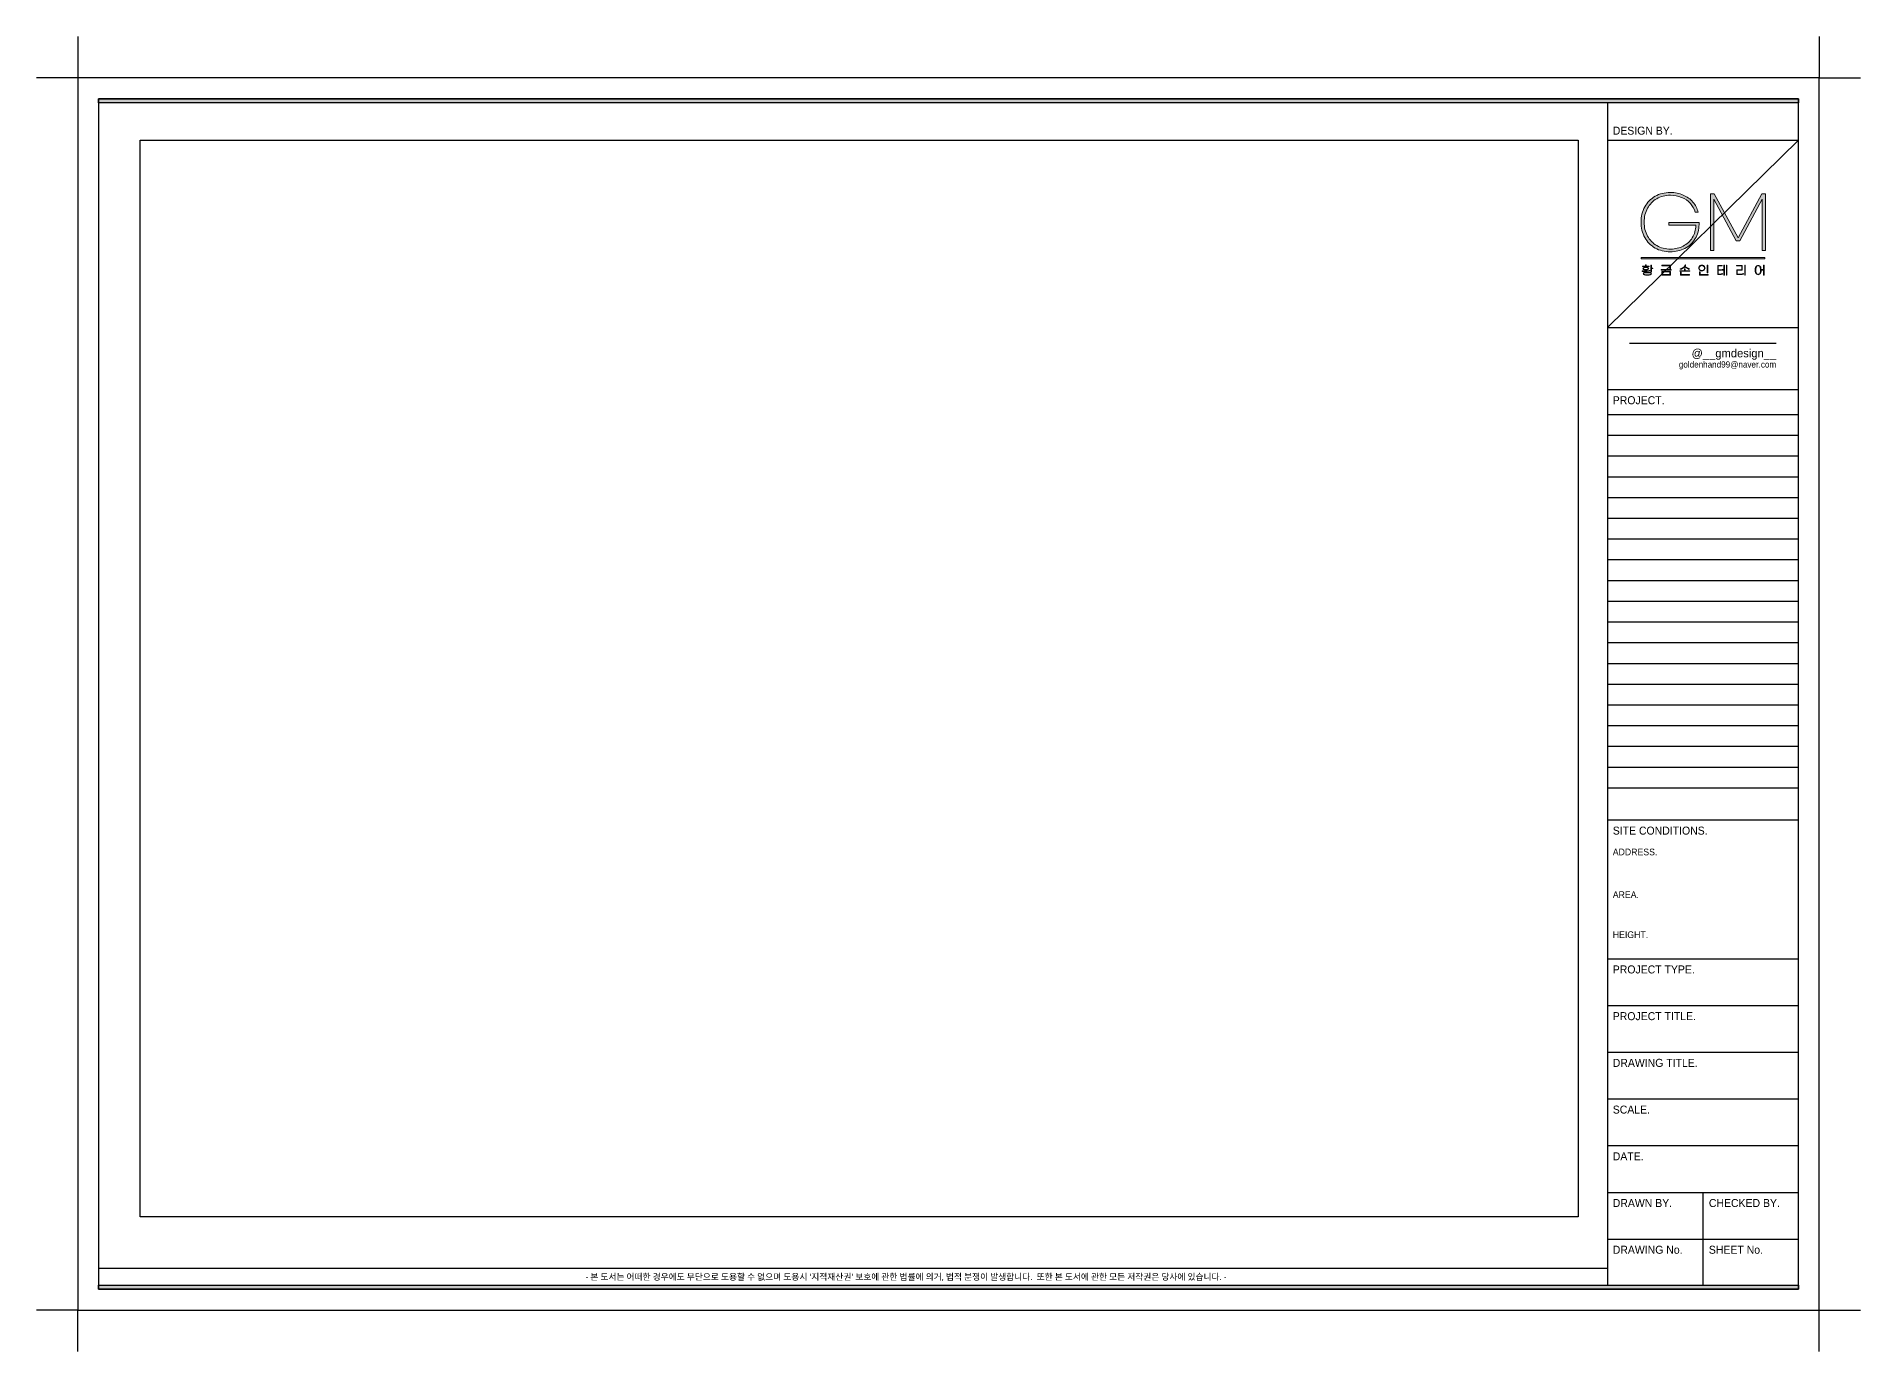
# Model space of a CAD drawing. Header units: millimetres. Extents: x 0 to 460316, y -63250 to 103204.
# Drawn here: x 15232 to 37232, y -8687 to 7163 of the extents above; entities that cross this region are included whole.
import ezdxf
from ezdxf.enums import TextEntityAlignment as Align

# ---------------------------------------------------------------- set-up
doc = ezdxf.new("R2010")
doc.units = ezdxf.units.MM
doc.header["$LTSCALE"] = 25
doc.layers.add('_U+B808_U+C774_U+C5B4 2', color=7, linetype='Continuous')
doc.layers.add('FORM(YOURNAME)-11', color=1, linetype='Continuous')
doc.styles.add('YOURNAME', font='HY울릉도M.TTF')
doc.styles.add('이윤정', font='l_10646.ttf')

# ---------------------------------------------------------------- blocks, each defined once
blk = doc.blocks.new('block 29')
at = {"layer": '_U+B808_U+C774_U+C5B4 2'}
h = blk.add_hatch(color=35, dxfattribs=at)
h.dxf.hatch_style = 2
edge = h.paths.add_edge_path()
edge.add_spline(control_points=[(626.29, -130.32), (626.06, -130.35), (625.8, -130.36), (625.5, -130.36), (625.5, -130.36), (624.38, -130.36), (624.38, -130.36), (624.38, -130.36), (624.38, -130.21), (624.38, -130.21), (624.38, -130.21), (625.42, -130.21), (625.42, -130.21), (625.42, -130.21), (625.42, -129.89), (625.42, -129.89), (625.16, -129.88), (624.96, -129.84), (624.81, -129.76), (624.66, -129.68), (624.58, -129.57), (624.58, -129.44), (624.58, -129.3), (624.66, -129.19), (624.83, -129.1), (625, -129.02), (625.22, -128.98), (625.5, -128.98), (625.79, -128.98), (626.01, -129.02), (626.18, -129.1), (626.34, -129.19), (626.43, -129.3), (626.43, -129.44), (626.43, -129.57), (626.35, -129.68), (626.2, -129.76), (626.05, -129.84), (625.84, -129.89), (625.58, -129.89), (625.58, -129.89), (625.58, -130.21), (625.58, -130.21), (626.18, -130.2), (626.58, -130.16), (626.78, -130.07), (626.78, -130.07), (626.78, -130.22), (626.78, -130.22), (626.68, -130.27), (626.51, -130.3), (626.29, -130.32)], knot_values=[0, 0, 0, 0, 1, 1, 1, 2, 2, 2, 3, 3, 3, 4, 4, 4, 5, 5, 5, 6, 6, 6, 7, 7, 7, 8, 8, 8, 9, 9, 9, 10, 10, 10, 11, 11, 11, 12, 12, 12, 13, 13, 13, 14, 14, 14, 15, 15, 15, 16, 16, 16, 17, 17, 17, 17], degree=3, periodic=0)
h.paths.add_polyline_path([(626.62, -128.8), (624.41, -128.8), (624.41, -128.65), (625.41, -128.65), (625.41, -128.24), (625.58, -128.24), (625.58, -128.65), (626.62, -128.65)])
edge = h.paths.add_edge_path()
edge.add_spline(control_points=[(626.98, -130.76), (627.24, -130.83), (627.37, -130.96), (627.37, -131.13), (627.37, -131.3), (627.24, -131.42), (626.98, -131.5), (626.72, -131.57), (626.39, -131.61), (626, -131.61), (625.61, -131.61), (625.28, -131.57), (625.02, -131.5), (624.76, -131.42), (624.63, -131.3), (624.63, -131.13), (624.63, -130.96), (624.76, -130.83), (625.02, -130.76), (625.28, -130.68), (625.61, -130.65), (626, -130.65), (626.39, -130.65), (626.72, -130.68), (626.98, -130.76)], knot_values=[0, 0, 0, 0, 1, 1, 1, 2, 2, 2, 3, 3, 3, 4, 4, 4, 5, 5, 5, 6, 6, 6, 7, 7, 7, 8, 8, 8, 8], degree=3, periodic=0)
edge = h.paths.add_edge_path()
edge.add_spline(control_points=[(624.95, -129.67), (625.09, -129.72), (625.27, -129.75), (625.5, -129.75), (625.73, -129.75), (625.92, -129.72), (626.06, -129.67), (626.2, -129.61), (626.27, -129.53), (626.27, -129.44), (626.27, -129.34), (626.2, -129.27), (626.06, -129.21), (625.92, -129.15), (625.73, -129.13), (625.5, -129.13), (625.27, -129.13), (625.09, -129.15), (624.95, -129.21), (624.81, -129.27), (624.74, -129.34), (624.74, -129.44), (624.74, -129.53), (624.81, -129.61), (624.95, -129.67)], knot_values=[0, 0, 0, 0, 1, 1, 1, 2, 2, 2, 3, 3, 3, 4, 4, 4, 5, 5, 5, 6, 6, 6, 7, 7, 7, 8, 8, 8, 8], degree=3, periodic=0)
edge = h.paths.add_edge_path()
edge.add_spline(control_points=[(626.83, -131.38), (627.08, -131.33), (627.2, -131.25), (627.2, -131.13), (627.2, -131.01), (627.08, -130.92), (626.83, -130.87), (626.59, -130.82), (626.31, -130.79), (626, -130.79), (625.69, -130.79), (625.41, -130.82), (625.17, -130.87), (624.92, -130.92), (624.8, -131.01), (624.8, -131.13), (624.8, -131.25), (624.92, -131.33), (625.17, -131.38), (625.41, -131.44), (625.69, -131.46), (626, -131.46), (626.31, -131.46), (626.59, -131.44), (626.83, -131.38)], knot_values=[0, 0, 0, 0, 1, 1, 1, 2, 2, 2, 3, 3, 3, 4, 4, 4, 5, 5, 5, 6, 6, 6, 7, 7, 7, 8, 8, 8, 8], degree=3, periodic=0)
h.paths.add_polyline_path([(627.8, -129.28), (627.8, -129.43), (627.29, -129.43), (627.29, -130.53), (627.13, -130.53), (627.13, -128.32), (627.29, -128.32), (627.29, -129.28)])
h = blk.add_hatch(color=35, dxfattribs=at)
h.dxf.hatch_style = 2
h.paths.add_polyline_path([(633.67, -129.92), (630.41, -129.92), (630.41, -129.77), (633.67, -129.77)])
h.paths.add_polyline_path([(633.4, -129.51), (633.24, -129.51), (633.24, -128.55), (630.66, -128.55), (630.66, -128.4), (633.4, -128.4)])
h.paths.add_polyline_path([(633.41, -131.54), (630.67, -131.54), (630.67, -130.36), (633.41, -130.36)])
h.paths.add_polyline_path([(633.25, -131.39), (633.25, -130.51), (630.83, -130.51), (630.83, -131.39)])
h = blk.add_hatch(color=35, dxfattribs=at)
h.dxf.hatch_style = 2
h.paths.add_polyline_path([(639.69, -130.16), (639.69, -130.31), (636.44, -130.31), (636.44, -130.16), (637.98, -130.16), (637.98, -129.51), (638.15, -129.51), (638.15, -130.16)])
edge = h.paths.add_edge_path()
edge.add_spline(control_points=[(637.36, -129.47), (637.09, -129.61), (636.83, -129.68), (636.58, -129.68), (636.58, -129.68), (636.58, -129.53), (636.58, -129.53), (636.8, -129.52), (637.02, -129.46), (637.24, -129.35), (637.47, -129.24), (637.66, -129.08), (637.83, -128.89), (638, -128.7), (638.1, -128.49), (638.15, -128.26), (638.15, -128.26), (638.31, -128.28), (638.31, -128.28), (638.27, -128.46), (638.21, -128.63), (638.1, -128.79), (638.1, -128.79), (639.55, -129.58), (639.55, -129.58), (639.55, -129.58), (639.48, -129.71), (639.48, -129.71), (639.48, -129.71), (638.01, -128.93), (638.01, -128.93), (637.84, -129.15), (637.62, -129.33), (637.36, -129.47)], knot_values=[0, 0, 0, 0, 1, 1, 1, 2, 2, 2, 3, 3, 3, 4, 4, 4, 5, 5, 5, 6, 6, 6, 7, 7, 7, 8, 8, 8, 9, 9, 9, 10, 10, 10, 11, 11, 11, 11], degree=3, periodic=0)
h.paths.add_polyline_path([(636.86, -131.39), (639.51, -131.39), (639.51, -131.54), (636.7, -131.54), (636.7, -130.65), (636.86, -130.65)])
h = blk.add_hatch(color=35, dxfattribs=at)
h.dxf.hatch_style = 2
edge = h.paths.add_edge_path()
edge.add_spline(control_points=[(644.09, -128.5), (644.24, -128.59), (644.35, -128.7), (644.43, -128.84), (644.51, -128.98), (644.55, -129.14), (644.55, -129.31), (644.55, -129.49), (644.51, -129.65), (644.43, -129.79), (644.35, -129.93), (644.24, -130.04), (644.09, -130.13), (643.93, -130.21), (643.75, -130.25), (643.54, -130.25), (643.33, -130.25), (643.15, -130.21), (643, -130.13), (642.85, -130.04), (642.73, -129.93), (642.65, -129.79), (642.57, -129.65), (642.53, -129.49), (642.53, -129.31), (642.53, -129.14), (642.57, -128.98), (642.65, -128.84), (642.73, -128.7), (642.85, -128.59), (643, -128.5), (643.15, -128.42), (643.33, -128.38), (643.54, -128.38), (643.75, -128.38), (643.93, -128.42), (644.09, -128.5)], knot_values=[0, 0, 0, 0, 1, 1, 1, 2, 2, 2, 3, 3, 3, 4, 4, 4, 5, 5, 5, 6, 6, 6, 7, 7, 7, 8, 8, 8, 9, 9, 9, 10, 10, 10, 11, 11, 11, 12, 12, 12, 12], degree=3, periodic=0)
edge = h.paths.add_edge_path()
edge.add_spline(control_points=[(643.1, -128.62), (642.97, -128.69), (642.87, -128.78), (642.8, -128.9), (642.73, -129.02), (642.7, -129.16), (642.7, -129.31), (642.7, -129.47), (642.73, -129.61), (642.8, -129.73), (642.87, -129.85), (642.97, -129.94), (643.1, -130.01), (643.23, -130.07), (643.38, -130.11), (643.54, -130.11), (643.71, -130.11), (643.86, -130.07), (643.99, -130.01), (644.12, -129.94), (644.21, -129.85), (644.28, -129.73), (644.35, -129.61), (644.39, -129.47), (644.39, -129.31), (644.39, -129.16), (644.35, -129.02), (644.28, -128.9), (644.21, -128.78), (644.12, -128.69), (643.99, -128.62), (643.86, -128.56), (643.71, -128.52), (643.54, -128.52), (643.38, -128.52), (643.23, -128.56), (643.1, -128.62)], knot_values=[0, 0, 0, 0, 1, 1, 1, 2, 2, 2, 3, 3, 3, 4, 4, 4, 5, 5, 5, 6, 6, 6, 7, 7, 7, 8, 8, 8, 9, 9, 9, 10, 10, 10, 11, 11, 11, 12, 12, 12, 12], degree=3, periodic=0)
h.paths.add_polyline_path([(642.98, -131.39), (645.58, -131.39), (645.58, -131.54), (642.82, -131.54), (642.82, -130.53), (642.98, -130.53)])
h.paths.add_polyline_path([(645.45, -130.78), (645.29, -130.78), (645.29, -128.32), (645.45, -128.32)])
h = blk.add_hatch(color=35, dxfattribs=at)
h.dxf.hatch_style = 2
edge = h.paths.add_edge_path()
edge.add_spline(control_points=[(649.11, -131.24), (649.37, -131.24), (649.58, -131.22), (649.75, -131.19), (649.92, -131.17), (650.08, -131.12), (650.22, -131.05), (650.22, -131.05), (650.22, -131.21), (650.22, -131.21), (649.97, -131.33), (649.61, -131.39), (649.13, -131.39), (649.13, -131.39), (648.63, -131.39), (648.63, -131.39), (648.63, -131.39), (648.63, -128.48), (648.63, -128.48), (648.63, -128.48), (650.06, -128.48), (650.06, -128.48), (650.06, -128.48), (650.06, -128.63), (650.06, -128.63), (650.06, -128.63), (648.79, -128.63), (648.79, -128.63), (648.79, -128.63), (648.79, -129.81), (648.79, -129.81), (648.79, -129.81), (649.87, -129.81), (649.87, -129.81), (649.87, -129.81), (649.87, -129.96), (649.87, -129.96), (649.87, -129.96), (648.79, -129.96), (648.79, -129.96), (648.79, -129.96), (648.79, -131.24), (648.79, -131.24), (648.79, -131.24), (649.11, -131.24), (649.11, -131.24)], knot_values=[0, 0, 0, 0, 1, 1, 1, 2, 2, 2, 3, 3, 3, 4, 4, 4, 5, 5, 5, 6, 6, 6, 7, 7, 7, 8, 8, 8, 9, 9, 9, 10, 10, 10, 11, 11, 11, 12, 12, 12, 13, 13, 13, 14, 14, 14, 15, 15, 15, 15], degree=3, periodic=0)
h.paths.add_polyline_path([(650.64, -128.35), (650.8, -128.35), (650.8, -131.56), (650.64, -131.56), (650.64, -129.94), (650.06, -129.94), (650.06, -129.79), (650.64, -129.79)])
h.paths.add_polyline_path([(651.57, -128.32), (651.57, -131.62), (651.41, -131.62), (651.41, -128.32)])
h = blk.add_hatch(color=35, dxfattribs=at)
h.dxf.hatch_style = 2
edge = h.paths.add_edge_path()
edge.add_spline(control_points=[(656.55, -129.97), (656.55, -129.97), (654.9, -129.97), (654.9, -129.97), (654.9, -129.97), (654.9, -131.24), (654.9, -131.24), (654.9, -131.24), (656.08, -131.24), (656.08, -131.24), (656.23, -131.24), (656.39, -131.22), (656.55, -131.19), (656.7, -131.17), (656.83, -131.13), (656.93, -131.08), (656.93, -131.08), (656.93, -131.23), (656.93, -131.23), (656.83, -131.28), (656.71, -131.32), (656.55, -131.34), (656.4, -131.37), (656.24, -131.39), (656.08, -131.39), (656.08, -131.39), (654.74, -131.39), (654.74, -131.39), (654.74, -131.39), (654.74, -129.82), (654.74, -129.82), (654.74, -129.82), (656.39, -129.82), (656.39, -129.82), (656.39, -129.82), (656.39, -128.63), (656.39, -128.63), (656.39, -128.63), (654.73, -128.63), (654.73, -128.63), (654.73, -128.63), (654.73, -128.48), (654.73, -128.48), (654.73, -128.48), (656.55, -128.48), (656.55, -128.48), (656.55, -128.48), (656.55, -129.97), (656.55, -129.97)], knot_values=[0, 0, 0, 0, 1, 1, 1, 2, 2, 2, 3, 3, 3, 4, 4, 4, 5, 5, 5, 6, 6, 6, 7, 7, 7, 8, 8, 8, 9, 9, 9, 10, 10, 10, 11, 11, 11, 12, 12, 12, 13, 13, 13, 14, 14, 14, 15, 15, 15, 16, 16, 16, 16], degree=3, periodic=0)
h.paths.add_polyline_path([(657.51, -131.62), (657.34, -131.62), (657.34, -128.32), (657.51, -128.32)])
h = blk.add_hatch(color=35, dxfattribs=at)
h.dxf.hatch_style = 2
edge = h.paths.add_edge_path()
edge.add_spline(control_points=[(663.56, -128.32), (663.56, -128.32), (663.56, -131.62), (663.56, -131.62), (663.56, -131.62), (663.4, -131.62), (663.4, -131.62), (663.4, -131.62), (663.4, -129.94), (663.4, -129.94), (663.4, -129.94), (662.6, -129.94), (662.6, -129.94), (662.6, -130.27), (662.56, -130.54), (662.48, -130.77), (662.4, -130.99), (662.29, -131.16), (662.14, -131.27), (662, -131.38), (661.84, -131.43), (661.65, -131.43), (661.47, -131.43), (661.3, -131.38), (661.16, -131.27), (661.02, -131.16), (660.91, -130.99), (660.82, -130.76), (660.74, -130.54), (660.7, -130.26), (660.7, -129.93), (660.7, -129.6), (660.74, -129.33), (660.82, -129.1), (660.91, -128.88), (661.02, -128.71), (661.16, -128.6), (661.3, -128.49), (661.47, -128.43), (661.65, -128.43), (661.83, -128.43), (661.99, -128.48), (662.13, -128.58), (662.26, -128.68), (662.37, -128.83), (662.46, -129.04), (662.54, -129.24), (662.59, -129.5), (662.6, -129.79), (662.6, -129.79), (663.4, -129.79), (663.4, -129.79), (663.4, -129.79), (663.4, -128.32), (663.4, -128.32), (663.4, -128.32), (663.56, -128.32), (663.56, -128.32)], knot_values=[0, 0, 0, 0, 1, 1, 1, 2, 2, 2, 3, 3, 3, 4, 4, 4, 5, 5, 5, 6, 6, 6, 7, 7, 7, 8, 8, 8, 9, 9, 9, 10, 10, 10, 11, 11, 11, 12, 12, 12, 13, 13, 13, 14, 14, 14, 15, 15, 15, 16, 16, 16, 17, 17, 17, 18, 18, 18, 19, 19, 19, 19], degree=3, periodic=0)
edge = h.paths.add_edge_path()
edge.add_spline(control_points=[(662.06, -131.13), (662.18, -131.03), (662.27, -130.88), (662.34, -130.68), (662.4, -130.48), (662.44, -130.23), (662.44, -129.93), (662.44, -129.64), (662.4, -129.39), (662.34, -129.19), (662.27, -128.98), (662.18, -128.83), (662.06, -128.73), (661.94, -128.63), (661.8, -128.58), (661.65, -128.58), (661.5, -128.58), (661.37, -128.63), (661.25, -128.73), (661.13, -128.83), (661.04, -128.98), (660.97, -129.19), (660.9, -129.39), (660.87, -129.64), (660.87, -129.93), (660.87, -130.23), (660.9, -130.48), (660.97, -130.68), (661.04, -130.88), (661.13, -131.03), (661.25, -131.13), (661.37, -131.23), (661.5, -131.28), (661.65, -131.28), (661.8, -131.28), (661.94, -131.23), (662.06, -131.13)], knot_values=[0, 0, 0, 0, 1, 1, 1, 2, 2, 2, 3, 3, 3, 4, 4, 4, 5, 5, 5, 6, 6, 6, 7, 7, 7, 8, 8, 8, 9, 9, 9, 10, 10, 10, 11, 11, 11, 12, 12, 12, 12], degree=3, periodic=0)
at = {"layer": '_U+B808_U+C774_U+C5B4 2', "lineweight": 0}
for points in [[(626.62, -128.8), (624.41, -128.8), (624.41, -128.65), (625.41, -128.65), (625.41, -128.24), (625.58, -128.24), (625.58, -128.65), (626.62, -128.65), (626.62, -128.8)], [(627.8, -129.28), (627.8, -129.43), (627.29, -129.43), (627.29, -130.53), (627.13, -130.53), (627.13, -128.32), (627.29, -128.32), (627.29, -129.28), (627.8, -129.28)], [(633.4, -129.51), (633.24, -129.51), (633.24, -128.55), (630.66, -128.55), (630.66, -128.4), (633.4, -128.4), (633.4, -129.51)], [(645.45, -130.78), (645.29, -130.78), (645.29, -128.32), (645.45, -128.32), (645.45, -130.78)], [(650.64, -128.35), (650.8, -128.35), (650.8, -131.56), (650.64, -131.56), (650.64, -129.94), (650.06, -129.94), (650.06, -129.79), (650.64, -129.79), (650.64, -128.35)], [(651.57, -128.32), (651.57, -131.62), (651.41, -131.62), (651.41, -128.32), (651.57, -128.32)], [(657.51, -131.62), (657.34, -131.62), (657.34, -128.32), (657.51, -128.32), (657.51, -131.62)], [(633.67, -129.92), (630.41, -129.92), (630.41, -129.77), (633.67, -129.77), (633.67, -129.92)], [(633.41, -131.54), (630.67, -131.54), (630.67, -130.36), (633.41, -130.36), (633.41, -131.54)], [(633.25, -131.39), (633.25, -130.51), (630.83, -130.51), (630.83, -131.39), (633.25, -131.39)], [(639.69, -130.16), (639.69, -130.31), (636.44, -130.31), (636.44, -130.16), (637.98, -130.16), (637.98, -129.51), (638.15, -129.51), (638.15, -130.16), (639.69, -130.16)], [(636.86, -131.39), (639.51, -131.39), (639.51, -131.54), (636.7, -131.54), (636.7, -130.65), (636.86, -130.65), (636.86, -131.39)], [(642.98, -131.39), (645.58, -131.39), (645.58, -131.54), (642.82, -131.54), (642.82, -130.53), (642.98, -130.53), (642.98, -131.39)]]:
    blk.add_lwpolyline(points, dxfattribs=at)
for points, knots in [([(626.29, -130.32), (626.06, -130.35), (625.8, -130.36), (625.5, -130.36), (625.5, -130.36), (624.38, -130.36), (624.38, -130.36), (624.38, -130.36), (624.38, -130.21), (624.38, -130.21), (624.38, -130.21), (625.42, -130.21), (625.42, -130.21), (625.42, -130.21), (625.42, -129.89), (625.42, -129.89), (625.16, -129.88), (624.96, -129.84), (624.81, -129.76), (624.66, -129.68), (624.58, -129.57), (624.58, -129.44), (624.58, -129.3), (624.66, -129.19), (624.83, -129.1), (625, -129.02), (625.22, -128.98), (625.5, -128.98), (625.79, -128.98), (626.01, -129.02), (626.18, -129.1), (626.34, -129.19), (626.43, -129.3), (626.43, -129.44), (626.43, -129.57), (626.35, -129.68), (626.2, -129.76), (626.05, -129.84), (625.84, -129.89), (625.58, -129.89), (625.58, -129.89), (625.58, -130.21), (625.58, -130.21), (626.18, -130.2), (626.58, -130.16), (626.78, -130.07), (626.78, -130.07), (626.78, -130.22), (626.78, -130.22), (626.68, -130.27), (626.51, -130.3), (626.29, -130.32)], [0, 0, 0, 0, 1, 1, 1, 2, 2, 2, 3, 3, 3, 4, 4, 4, 5, 5, 5, 6, 6, 6, 7, 7, 7, 8, 8, 8, 9, 9, 9, 10, 10, 10, 11, 11, 11, 12, 12, 12, 13, 13, 13, 14, 14, 14, 15, 15, 15, 16, 16, 16, 17, 17, 17, 17]), ([(637.36, -129.47), (637.09, -129.61), (636.83, -129.68), (636.58, -129.68), (636.58, -129.68), (636.58, -129.53), (636.58, -129.53), (636.8, -129.52), (637.02, -129.46), (637.24, -129.35), (637.47, -129.24), (637.66, -129.08), (637.83, -128.89), (638, -128.7), (638.1, -128.49), (638.15, -128.26), (638.15, -128.26), (638.31, -128.28), (638.31, -128.28), (638.27, -128.46), (638.21, -128.63), (638.1, -128.79), (638.1, -128.79), (639.55, -129.58), (639.55, -129.58), (639.55, -129.58), (639.48, -129.71), (639.48, -129.71), (639.48, -129.71), (638.01, -128.93), (638.01, -128.93), (637.84, -129.15), (637.62, -129.33), (637.36, -129.47)], [0, 0, 0, 0, 1, 1, 1, 2, 2, 2, 3, 3, 3, 4, 4, 4, 5, 5, 5, 6, 6, 6, 7, 7, 7, 8, 8, 8, 9, 9, 9, 10, 10, 10, 11, 11, 11, 11]), ([(644.09, -128.5), (644.24, -128.59), (644.35, -128.7), (644.43, -128.84), (644.51, -128.98), (644.55, -129.14), (644.55, -129.31), (644.55, -129.49), (644.51, -129.65), (644.43, -129.79), (644.35, -129.93), (644.24, -130.04), (644.09, -130.13), (643.93, -130.21), (643.75, -130.25), (643.54, -130.25), (643.33, -130.25), (643.15, -130.21), (643, -130.13), (642.85, -130.04), (642.73, -129.93), (642.65, -129.79), (642.57, -129.65), (642.53, -129.49), (642.53, -129.31), (642.53, -129.14), (642.57, -128.98), (642.65, -128.84), (642.73, -128.7), (642.85, -128.59), (643, -128.5), (643.15, -128.42), (643.33, -128.38), (643.54, -128.38), (643.75, -128.38), (643.93, -128.42), (644.09, -128.5)], [0, 0, 0, 0, 1, 1, 1, 2, 2, 2, 3, 3, 3, 4, 4, 4, 5, 5, 5, 6, 6, 6, 7, 7, 7, 8, 8, 8, 9, 9, 9, 10, 10, 10, 11, 11, 11, 12, 12, 12, 12]), ([(643.1, -128.62), (642.97, -128.69), (642.87, -128.78), (642.8, -128.9), (642.73, -129.02), (642.7, -129.16), (642.7, -129.31), (642.7, -129.47), (642.73, -129.61), (642.8, -129.73), (642.87, -129.85), (642.97, -129.94), (643.1, -130.01), (643.23, -130.07), (643.38, -130.11), (643.54, -130.11), (643.71, -130.11), (643.86, -130.07), (643.99, -130.01), (644.12, -129.94), (644.21, -129.85), (644.28, -129.73), (644.35, -129.61), (644.39, -129.47), (644.39, -129.31), (644.39, -129.16), (644.35, -129.02), (644.28, -128.9), (644.21, -128.78), (644.12, -128.69), (643.99, -128.62), (643.86, -128.56), (643.71, -128.52), (643.54, -128.52), (643.38, -128.52), (643.23, -128.56), (643.1, -128.62)], [0, 0, 0, 0, 1, 1, 1, 2, 2, 2, 3, 3, 3, 4, 4, 4, 5, 5, 5, 6, 6, 6, 7, 7, 7, 8, 8, 8, 9, 9, 9, 10, 10, 10, 11, 11, 11, 12, 12, 12, 12]), ([(649.11, -131.24), (649.37, -131.24), (649.58, -131.22), (649.75, -131.19), (649.92, -131.17), (650.08, -131.12), (650.22, -131.05), (650.22, -131.05), (650.22, -131.21), (650.22, -131.21), (649.97, -131.33), (649.61, -131.39), (649.13, -131.39), (649.13, -131.39), (648.63, -131.39), (648.63, -131.39), (648.63, -131.39), (648.63, -128.48), (648.63, -128.48), (648.63, -128.48), (650.06, -128.48), (650.06, -128.48), (650.06, -128.48), (650.06, -128.63), (650.06, -128.63), (650.06, -128.63), (648.79, -128.63), (648.79, -128.63), (648.79, -128.63), (648.79, -129.81), (648.79, -129.81), (648.79, -129.81), (649.87, -129.81), (649.87, -129.81), (649.87, -129.81), (649.87, -129.96), (649.87, -129.96), (649.87, -129.96), (648.79, -129.96), (648.79, -129.96), (648.79, -129.96), (648.79, -131.24), (648.79, -131.24), (648.79, -131.24), (649.11, -131.24), (649.11, -131.24)], [0, 0, 0, 0, 1, 1, 1, 2, 2, 2, 3, 3, 3, 4, 4, 4, 5, 5, 5, 6, 6, 6, 7, 7, 7, 8, 8, 8, 9, 9, 9, 10, 10, 10, 11, 11, 11, 12, 12, 12, 13, 13, 13, 14, 14, 14, 15, 15, 15, 15]), ([(656.55, -129.97), (656.55, -129.97), (654.9, -129.97), (654.9, -129.97), (654.9, -129.97), (654.9, -131.24), (654.9, -131.24), (654.9, -131.24), (656.08, -131.24), (656.08, -131.24), (656.23, -131.24), (656.39, -131.22), (656.55, -131.19), (656.7, -131.17), (656.83, -131.13), (656.93, -131.08), (656.93, -131.08), (656.93, -131.23), (656.93, -131.23), (656.83, -131.28), (656.71, -131.32), (656.55, -131.34), (656.4, -131.37), (656.24, -131.39), (656.08, -131.39), (656.08, -131.39), (654.74, -131.39), (654.74, -131.39), (654.74, -131.39), (654.74, -129.82), (654.74, -129.82), (654.74, -129.82), (656.39, -129.82), (656.39, -129.82), (656.39, -129.82), (656.39, -128.63), (656.39, -128.63), (656.39, -128.63), (654.73, -128.63), (654.73, -128.63), (654.73, -128.63), (654.73, -128.48), (654.73, -128.48), (654.73, -128.48), (656.55, -128.48), (656.55, -128.48), (656.55, -128.48), (656.55, -129.97), (656.55, -129.97)], [0, 0, 0, 0, 1, 1, 1, 2, 2, 2, 3, 3, 3, 4, 4, 4, 5, 5, 5, 6, 6, 6, 7, 7, 7, 8, 8, 8, 9, 9, 9, 10, 10, 10, 11, 11, 11, 12, 12, 12, 13, 13, 13, 14, 14, 14, 15, 15, 15, 16, 16, 16, 16]), ([(663.56, -128.32), (663.56, -128.32), (663.56, -131.62), (663.56, -131.62), (663.56, -131.62), (663.4, -131.62), (663.4, -131.62), (663.4, -131.62), (663.4, -129.94), (663.4, -129.94), (663.4, -129.94), (662.6, -129.94), (662.6, -129.94), (662.6, -130.27), (662.56, -130.54), (662.48, -130.77), (662.4, -130.99), (662.29, -131.16), (662.14, -131.27), (662, -131.38), (661.84, -131.43), (661.65, -131.43), (661.47, -131.43), (661.3, -131.38), (661.16, -131.27), (661.02, -131.16), (660.91, -130.99), (660.82, -130.76), (660.74, -130.54), (660.7, -130.26), (660.7, -129.93), (660.7, -129.6), (660.74, -129.33), (660.82, -129.1), (660.91, -128.88), (661.02, -128.71), (661.16, -128.6), (661.3, -128.49), (661.47, -128.43), (661.65, -128.43), (661.83, -128.43), (661.99, -128.48), (662.13, -128.58), (662.26, -128.68), (662.37, -128.83), (662.46, -129.04), (662.54, -129.24), (662.59, -129.5), (662.6, -129.79), (662.6, -129.79), (663.4, -129.79), (663.4, -129.79), (663.4, -129.79), (663.4, -128.32), (663.4, -128.32), (663.4, -128.32), (663.56, -128.32), (663.56, -128.32)], [0, 0, 0, 0, 1, 1, 1, 2, 2, 2, 3, 3, 3, 4, 4, 4, 5, 5, 5, 6, 6, 6, 7, 7, 7, 8, 8, 8, 9, 9, 9, 10, 10, 10, 11, 11, 11, 12, 12, 12, 13, 13, 13, 14, 14, 14, 15, 15, 15, 16, 16, 16, 17, 17, 17, 18, 18, 18, 19, 19, 19, 19]), ([(662.06, -131.13), (662.18, -131.03), (662.27, -130.88), (662.34, -130.68), (662.4, -130.48), (662.44, -130.23), (662.44, -129.93), (662.44, -129.64), (662.4, -129.39), (662.34, -129.19), (662.27, -128.98), (662.18, -128.83), (662.06, -128.73), (661.94, -128.63), (661.8, -128.58), (661.65, -128.58), (661.5, -128.58), (661.37, -128.63), (661.25, -128.73), (661.13, -128.83), (661.04, -128.98), (660.97, -129.19), (660.9, -129.39), (660.87, -129.64), (660.87, -129.93), (660.87, -130.23), (660.9, -130.48), (660.97, -130.68), (661.04, -130.88), (661.13, -131.03), (661.25, -131.13), (661.37, -131.23), (661.5, -131.28), (661.65, -131.28), (661.8, -131.28), (661.94, -131.23), (662.06, -131.13)], [0, 0, 0, 0, 1, 1, 1, 2, 2, 2, 3, 3, 3, 4, 4, 4, 5, 5, 5, 6, 6, 6, 7, 7, 7, 8, 8, 8, 9, 9, 9, 10, 10, 10, 11, 11, 11, 12, 12, 12, 12]), ([(626.98, -130.76), (627.24, -130.83), (627.37, -130.96), (627.37, -131.13), (627.37, -131.3), (627.24, -131.42), (626.98, -131.5), (626.72, -131.57), (626.39, -131.61), (626, -131.61), (625.61, -131.61), (625.28, -131.57), (625.02, -131.5), (624.76, -131.42), (624.63, -131.3), (624.63, -131.13), (624.63, -130.96), (624.76, -130.83), (625.02, -130.76), (625.28, -130.68), (625.61, -130.65), (626, -130.65), (626.39, -130.65), (626.72, -130.68), (626.98, -130.76)], [0, 0, 0, 0, 1, 1, 1, 2, 2, 2, 3, 3, 3, 4, 4, 4, 5, 5, 5, 6, 6, 6, 7, 7, 7, 8, 8, 8, 8]), ([(624.95, -129.67), (625.09, -129.72), (625.27, -129.75), (625.5, -129.75), (625.73, -129.75), (625.92, -129.72), (626.06, -129.67), (626.2, -129.61), (626.27, -129.53), (626.27, -129.44), (626.27, -129.34), (626.2, -129.27), (626.06, -129.21), (625.92, -129.15), (625.73, -129.13), (625.5, -129.13), (625.27, -129.13), (625.09, -129.15), (624.95, -129.21), (624.81, -129.27), (624.74, -129.34), (624.74, -129.44), (624.74, -129.53), (624.81, -129.61), (624.95, -129.67)], [0, 0, 0, 0, 1, 1, 1, 2, 2, 2, 3, 3, 3, 4, 4, 4, 5, 5, 5, 6, 6, 6, 7, 7, 7, 8, 8, 8, 8]), ([(626.83, -131.38), (627.08, -131.33), (627.2, -131.25), (627.2, -131.13), (627.2, -131.01), (627.08, -130.92), (626.83, -130.87), (626.59, -130.82), (626.31, -130.79), (626, -130.79), (625.69, -130.79), (625.41, -130.82), (625.17, -130.87), (624.92, -130.92), (624.8, -131.01), (624.8, -131.13), (624.8, -131.25), (624.92, -131.33), (625.17, -131.38), (625.41, -131.44), (625.69, -131.46), (626, -131.46), (626.31, -131.46), (626.59, -131.44), (626.83, -131.38)], [0, 0, 0, 0, 1, 1, 1, 2, 2, 2, 3, 3, 3, 4, 4, 4, 5, 5, 5, 6, 6, 6, 7, 7, 7, 8, 8, 8, 8])]:
    blk.add_open_spline(points, degree=3, knots=knots, dxfattribs=at)
blk = doc.blocks.new('block 30')
at = {"layer": '_U+B808_U+C774_U+C5B4 2'}
h = blk.add_hatch(color=35, dxfattribs=at)
h.dxf.hatch_style = 2
edge = h.paths.add_edge_path()
edge.add_spline(control_points=[(637.53, -105.82), (638.78, -106.37), (639.83, -107.12), (640.66, -108.08), (641.5, -109.03), (642.06, -110.11), (642.35, -111.29), (642.35, -111.29), (641.36, -111.29), (641.36, -111.29), (641.11, -110.26), (640.6, -109.33), (639.84, -108.5), (639.08, -107.68), (638.14, -107.03), (637.02, -106.57), (635.9, -106.11), (634.7, -105.88), (633.42, -105.88), (631.78, -105.88), (630.32, -106.25), (629.04, -106.99), (627.76, -107.73), (626.76, -108.76), (626.05, -110.08), (625.33, -111.4), (624.97, -112.88), (624.97, -114.53), (624.97, -116.2), (625.33, -117.69), (626.05, -119), (626.76, -120.31), (627.77, -121.34), (629.05, -122.08), (630.34, -122.82), (631.82, -123.19), (633.49, -123.19), (634.98, -123.19), (636.34, -122.87), (637.56, -122.23), (638.78, -121.59), (639.75, -120.69), (640.47, -119.53), (641.18, -118.38), (641.57, -117.05), (641.61, -115.55), (641.61, -115.55), (632.88, -115.55), (632.88, -115.55), (632.88, -115.55), (632.88, -114.65), (632.88, -114.65), (632.88, -114.65), (642.63, -114.65), (642.63, -114.65), (642.63, -114.65), (642.63, -115.25), (642.63, -115.25), (642.63, -116.97), (642.23, -118.49), (641.42, -119.84), (640.6, -121.18), (639.49, -122.22), (638.08, -122.96), (636.67, -123.7), (635.11, -124.07), (633.39, -124.07), (631.57, -124.07), (629.95, -123.66), (628.52, -122.85), (627.09, -122.03), (625.98, -120.89), (625.18, -119.44), (624.37, -117.99), (623.97, -116.36), (623.97, -114.53), (623.97, -112.71), (624.37, -111.08), (625.18, -109.63), (625.98, -108.18), (627.09, -107.04), (628.52, -106.22), (629.95, -105.41), (631.57, -105), (633.39, -105), (634.89, -105), (636.27, -105.27), (637.53, -105.82)], knot_values=[0, 0, 0, 0, 1, 1, 1, 2, 2, 2, 3, 3, 3, 4, 4, 4, 5, 5, 5, 6, 6, 6, 7, 7, 7, 8, 8, 8, 9, 9, 9, 10, 10, 10, 11, 11, 11, 12, 12, 12, 13, 13, 13, 14, 14, 14, 15, 15, 15, 16, 16, 16, 17, 17, 17, 18, 18, 18, 19, 19, 19, 20, 20, 20, 21, 21, 21, 22, 22, 22, 23, 23, 23, 24, 24, 24, 25, 25, 25, 26, 26, 26, 27, 27, 27, 28, 28, 28, 29, 29, 29, 29], degree=3, periodic=0)
h = blk.add_hatch(color=35, dxfattribs=at)
h.dxf.hatch_style = 2
h.paths.add_polyline_path([(646.36, -105.39), (647.49, -105.39), (655.18, -119.56), (662.86, -105.39), (663.97, -105.39), (663.97, -123.68), (662.98, -123.68), (662.98, -107.17), (655.73, -120.53), (654.6, -120.53), (647.35, -107.17), (647.35, -123.68), (646.36, -123.68)])
at = {"layer": '_U+B808_U+C774_U+C5B4 2', "lineweight": 0}
blk.add_lwpolyline([(646.36, -105.39), (647.49, -105.39), (655.18, -119.56), (662.86, -105.39), (663.97, -105.39), (663.97, -123.68), (662.98, -123.68), (662.98, -107.17), (655.73, -120.53), (654.6, -120.53), (647.35, -107.17), (647.35, -123.68), (646.36, -123.68), (646.36, -105.39)], dxfattribs=at)
blk.add_open_spline([(637.53, -105.82), (638.78, -106.37), (639.83, -107.12), (640.66, -108.08), (641.5, -109.03), (642.06, -110.11), (642.35, -111.29), (642.35, -111.29), (641.36, -111.29), (641.36, -111.29), (641.11, -110.26), (640.6, -109.33), (639.84, -108.5), (639.08, -107.68), (638.14, -107.03), (637.02, -106.57), (635.9, -106.11), (634.7, -105.88), (633.42, -105.88), (631.78, -105.88), (630.32, -106.25), (629.04, -106.99), (627.76, -107.73), (626.76, -108.76), (626.05, -110.08), (625.33, -111.4), (624.97, -112.88), (624.97, -114.53), (624.97, -116.2), (625.33, -117.69), (626.05, -119), (626.76, -120.31), (627.77, -121.34), (629.05, -122.08), (630.34, -122.82), (631.82, -123.19), (633.49, -123.19), (634.98, -123.19), (636.34, -122.87), (637.56, -122.23), (638.78, -121.59), (639.75, -120.69), (640.47, -119.53), (641.18, -118.38), (641.57, -117.05), (641.61, -115.55), (641.61, -115.55), (632.88, -115.55), (632.88, -115.55), (632.88, -115.55), (632.88, -114.65), (632.88, -114.65), (632.88, -114.65), (642.63, -114.65), (642.63, -114.65), (642.63, -114.65), (642.63, -115.25), (642.63, -115.25), (642.63, -116.97), (642.23, -118.49), (641.42, -119.84), (640.6, -121.18), (639.49, -122.22), (638.08, -122.96), (636.67, -123.7), (635.11, -124.07), (633.39, -124.07), (631.57, -124.07), (629.95, -123.66), (628.52, -122.85), (627.09, -122.03), (625.98, -120.89), (625.18, -119.44), (624.37, -117.99), (623.97, -116.36), (623.97, -114.53), (623.97, -112.71), (624.37, -111.08), (625.18, -109.63), (625.98, -108.18), (627.09, -107.04), (628.52, -106.22), (629.95, -105.41), (631.57, -105), (633.39, -105), (634.89, -105), (636.27, -105.27), (637.53, -105.82)], degree=3, knots=[0, 0, 0, 0, 1, 1, 1, 2, 2, 2, 3, 3, 3, 4, 4, 4, 5, 5, 5, 6, 6, 6, 7, 7, 7, 8, 8, 8, 9, 9, 9, 10, 10, 10, 11, 11, 11, 12, 12, 12, 13, 13, 13, 14, 14, 14, 15, 15, 15, 16, 16, 16, 17, 17, 17, 18, 18, 18, 19, 19, 19, 20, 20, 20, 21, 21, 21, 22, 22, 22, 23, 23, 23, 24, 24, 24, 25, 25, 25, 26, 26, 26, 27, 27, 27, 28, 28, 28, 29, 29, 29, 29], dxfattribs=at)
blk = doc.blocks.new('block 28')
at = {"layer": '_U+B808_U+C774_U+C5B4 2'}
for name in ['block 30', 'block 29']:
    blk.add_blockref(name, (0, 0), dxfattribs=at)
blk = doc.blocks.new('block 27')
at = {"layer": '_U+B808_U+C774_U+C5B4 2'}
h = blk.add_hatch(color=35, dxfattribs=at)
h.dxf.hatch_style = 2
h.paths.add_polyline_path([(663.76, -126.35), (623.97, -126.35), (623.97, -125.94), (663.76, -125.94)])
at = {"layer": '_U+B808_U+C774_U+C5B4 2', "lineweight": 0}
blk.add_lwpolyline([(663.76, -126.35), (623.97, -126.35), (623.97, -125.94), (663.76, -125.94), (663.76, -126.35)], dxfattribs=at)
at = {"layer": '_U+B808_U+C774_U+C5B4 2'}
blk.add_blockref('block 28', (0, 0), dxfattribs=at)

msp = doc.modelspace()

# ---------------------------------------------------------------- hatches: boundary and pattern name
at = {"layer": 'FORM(YOURNAME)-11'}
h = msp.add_hatch(color=256, dxfattribs=at)
h.dxf.hatch_style = 1
h.paths.add_polyline_path([(15981.59, 6412.96), (36481.59, 6412.96), (36481.59, 6362.96), (15981.59, 6362.96)])
h.paths.add_polyline_path([(15981.59, -7887.04), (36481.59, -7887.04), (36481.59, -7937.04), (15981.59, -7937.04)])

# ---------------------------------------------------------------- linework, layer by layer
at = {"layer": 'Defpoints', "color": 158}
for p, q in [((34179.09, 6362.96), (34179.09, -7887.04)), ((34179.09, 5912.96), (36481.59, 5912.96)), ((36481.59, 5912.96), (34179.09, 3657.51)), ((34179.09, 3657.51), (36481.59, 3657.51)), ((34179.09, -7687.04), (15981.59, -7687.04))]:
    msp.add_line(p, q, dxfattribs=at)
at = {"layer": 'Defpoints', "color": 1}
for points in [[(15731.59, 7162.96), (15731.59, 6662.96), (15231.59, 6662.96)], [(36731.59, 7162.96), (36731.59, 6662.96), (37231.59, 6662.96)], [(15731.59, -8687.04), (15731.59, -8187.04), (15231.59, -8187.04)], [(36731.59, -8687.04), (36731.59, -8187.04), (37231.59, -8187.04)]]:
    msp.add_lwpolyline(points, dxfattribs=at)
at = {"layer": 'Defpoints', "color": 158}
for points in [[(15981.59, -7937.04), (36481.59, -7937.04), (36481.59, 6412.96), (15981.59, 6412.96)], [(16481.59, 5912.96), (33826.59, 5912.96), (33826.59, -7062.04), (16481.59, -7062.04)]]:
    msp.add_lwpolyline(points, close=True, dxfattribs=at)
at = {"layer": 'FORM(YOURNAME)-11', "color": 251}
msp.add_line((34446.33, 3464.8), (36214.35, 3464.8), dxfattribs=at)
at = {"layer": 'FORM(YOURNAME)-11', "color": 14}
for p, q in [((34179.09, 2907.51), (36481.59, 2907.51)), ((34179.09, 2607.51), (36481.59, 2607.51)), ((34179.09, 2357.51), (36481.59, 2357.51)), ((34179.09, 2107.51), (36481.59, 2107.51)), ((34179.09, 1857.51), (36481.59, 1857.51)), ((34179.09, 1607.51), (36481.59, 1607.51)), ((34179.09, 1357.51), (36481.59, 1357.51)), ((34179.09, 1107.51), (36481.59, 1107.51)), ((34179.09, 857.51), (36481.59, 857.51)), ((34179.09, 607.51), (36481.59, 607.51)), ((34179.09, 357.51), (36481.59, 357.51)), ((34179.09, 107.51), (36481.59, 107.51)), ((34179.09, -142.49), (36481.59, -142.49)), ((34179.09, -392.49), (36481.59, -392.49)), ((34179.09, -642.49), (36481.59, -642.49)), ((34179.09, -892.49), (36481.59, -892.49)), ((34179.09, -1142.49), (36481.59, -1142.49)), ((34179.09, -1392.49), (36481.59, -1392.49)), ((34179.09, -1642.49), (36481.59, -1642.49)), ((34179.09, -1892.49), (36481.59, -1892.49)), ((34179.09, -2279.92), (36481.59, -2279.92)), ((34179.09, -3953.21), (36481.59, -3953.21)), ((34179.09, -4516.33), (36481.59, -4516.33)), ((34179.09, -5079.46), (36481.59, -5079.46)), ((34179.09, -5642.58), (36481.59, -5642.58)), ((34179.09, -6205.71), (36481.59, -6205.71)), ((34179.09, -6768.83), (36481.59, -6768.83)), ((35330.34, -6768.83), (35330.34, -7887.04)), ((34179.09, -7331.96), (36481.59, -7331.96))]:
    msp.add_line(p, q, dxfattribs=at)
at = {"layer": 'FORM(YOURNAME)-11', "color": 250}
msp.add_lwpolyline([(15731.59, -8187.04), (36731.59, -8187.04), (36731.59, 6662.96), (15731.59, 6662.96)], close=True, dxfattribs=at)
at = {"layer": 'FORM(YOURNAME)-11'}
for points in [[(15981.59, 6412.96), (36481.59, 6412.96), (36481.59, 6362.96), (15981.59, 6362.96)], [(15981.59, -7887.04), (36481.59, -7887.04), (36481.59, -7937.04), (15981.59, -7937.04)]]:
    msp.add_lwpolyline(points, close=True, dxfattribs=at)

# ---------------------------------------------------------------- block references
at = {"layer": '_U+B808_U+C774_U+C5B4 2', "xscale": 37.50000000000001, "yscale": 37.50000000000001, "zscale": 37.50000000000001}
msp.add_blockref('block 27', (11185.3, 9220.42), dxfattribs=at)

# ---------------------------------------------------------------- texts
at = {"layer": 'FORM(YOURNAME)-11', "color": 14, "style": 'YOURNAME'}
for s, height, p in [('DESIGN BY.', 96.536, (34243.45, 6028.36)), ('PROJECT.', 96.536, (34243.45, 2778.8)), ('SITE CONDITIONS.', 96.5357, (34243.45, -2408.63)), ('PROJECT TYPE.', 96.5357, (34243.45, -4081.92)), ('PROJECT TITLE.', 96.5357, (34243.45, -4645.04)), ('DRAWING TITLE.', 96.5357, (34243.45, -5208.17)), ('SCALE.', 96.536, (34243.45, -5771.29)), ('DATE.', 96.536, (34243.45, -6334.42)), ('DRAWN BY.', 96.536, (34243.45, -6897.54)), ('CHECKED BY.', 96.5357, (35402.74, -6897.54)), ('DRAWING No.', 96.5357, (34243.45, -7460.67)), ('SHEET No.', 96.536, (35402.74, -7460.67))]:
    msp.add_text(s, height=height, dxfattribs=at).set_placement(p, align=Align.MIDDLE_LEFT)
for s, height, width, p in [('@__gmdesign__', 100, 1.03, (36214.35, 3296.36)), ('goldenhand99@naver.com', 75, 0.995, (36214.35, 3172.62))]:
    msp.add_text(s, height=height, dxfattribs=dict(at, width=width)).set_placement(p, align=Align.RIGHT)
at = {"layer": 'FORM(YOURNAME)-11', "color": 251, "style": 'YOURNAME'}
for s, p in [('ADDRESS.', (34243.45, -2666.06)), ('AREA.', (34243.45, -3180.92)), ('HEIGHT.', (34243.45, -3663.6))]:
    msp.add_text(s, height=80.446, dxfattribs=at).set_placement(p, align=Align.MIDDLE_LEFT)
at = {"layer": 'FORM(YOURNAME)-11', "color": 1, "style": '이윤정'}
msp.add_text("- 본 도서는 어떠한 경우에도 무단으로 도용할 수 없으며 도용시 '지적재산권' 보호에 관한 법률에 의거, 법적 분쟁이 발생합니다.  또한 본 도서에 관한 모든 저작권은 당사에 있습니다. -", height=75, dxfattribs=at).set_placement((25719.21, -7787.04), align=Align.MIDDLE_CENTER)

doc.saveas('drawing.dxf')
